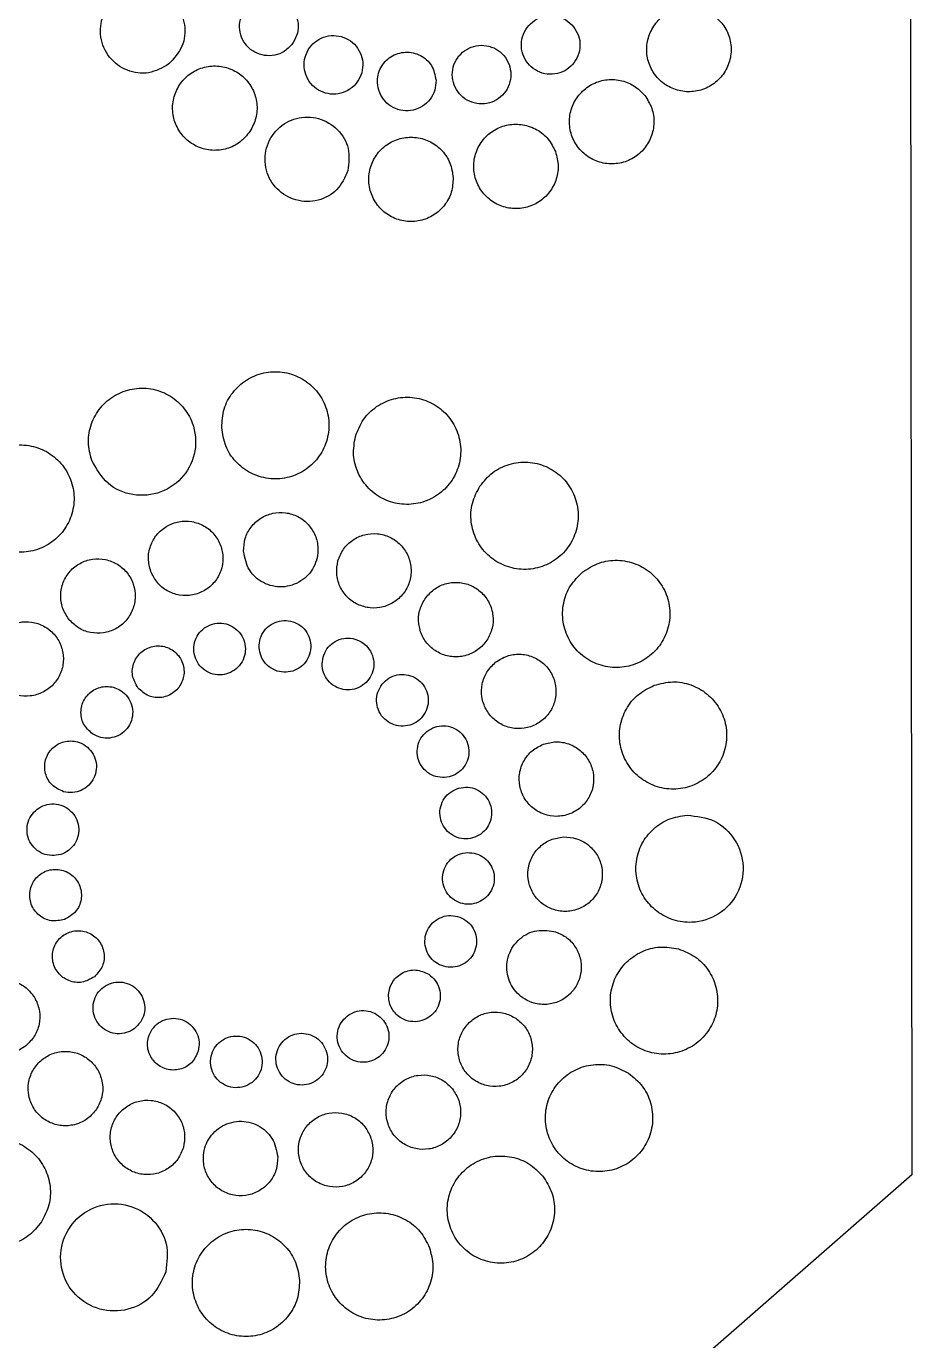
# Model space of a CAD drawing. Extents: x -494 to 784, y 11 to 1214.
# Drawn here: x 616.9 to 784.5, y 270.9 to 519.8 of the extents above; entities that cross this region are included whole.
import ezdxf

# ---------------------------------------------------------------- set-up
doc = ezdxf.new("R2010")
doc.units = 0
doc.layers.add('Layer_1', color=7, linetype='CONTINUOUS')

msp = doc.modelspace()

# ---------------------------------------------------------------- linework, layer by layer
at = {"layer": 'Layer_1', "color": 7}
for p, q in [((783.591229, 1209.841169), (784.493806, 302.276391)), ((720.483459, 519.670105), (720.483459, 519.670105)), ((667.427532, 516.669867), (667.427532, 516.669867)), ((643.873597, 512.624985), (643.873597, 512.624985)), ((680.371418, 510.97078), (680.371418, 510.97078)), ((708.264573, 512.548118), (708.264573, 512.548118)), ((694.442908, 509.550536), (694.442908, 509.550536)), ((733.948355, 506.665437), (733.948355, 506.665437)), ((659.220238, 499.845326), (659.220238, 499.845326)), ((717.051786, 496.019059), (717.051786, 496.019059)), ((677.764887, 492.433498), (677.764887, 492.433498)), ((697.692287, 491.115067), (697.692287, 491.115067)), ((653.871535, 443.767489), (653.871535, 443.767489)), ((679.184477, 442.092768), (679.184477, 442.092768)), ((629.279942, 437.538143), (629.279942, 437.538143)), ((702.740992, 432.677834), (702.740992, 432.677834)), ((657.999086, 420.349674), (657.999086, 420.349674)), ((675.873505, 418.545608), (675.873505, 418.545608)), ((640.441979, 416.541959), (640.441979, 416.541959)), ((722.235224, 416.444338), (722.235224, 416.444338)), ((692.315604, 411.306308), (692.315604, 411.306308)), ((624.920849, 407.495218), (624.920849, 407.495218)), ((660.950533, 402.140245), (660.950533, 402.140245)), ((648.875995, 400.135809), (648.875995, 400.135809)), ((673.053469, 400.315342), (673.053469, 400.315342)), ((705.715934, 399.340438), (705.715934, 399.340438)), ((638.011868, 394.498278), (638.011868, 394.498278)), ((684.000127, 394.839733), (684.000127, 394.839733)), ((735.758861, 394.981333), (735.758861, 394.981333)), ((629.421535, 385.779438), (629.421535, 385.779438)), ((692.719001, 386.249424), (692.719001, 386.249424)), ((714.762679, 383.819297), (714.762679, 383.819297)), ((623.945919, 374.832779), (623.945919, 374.832779)), ((698.356519, 375.385277), (698.356519, 375.385277)), ((741.988214, 370.389742), (741.988214, 370.389742)), ((718.570397, 366.262191), (718.570397, 366.262191)), ((622.121009, 362.729825), (622.121009, 362.729825)), ((700.360952, 363.310743), (700.360952, 363.310743)), ((698.536043, 351.20779), (698.536043, 351.20779)), ((624.125437, 350.655318), (624.125437, 350.655318)), ((716.766301, 348.387755), (716.766301, 348.387755)), ((740.313444, 345.076788), (740.313444, 345.076788)), ((629.762989, 339.791149), (629.762989, 339.791149)), ((693.060444, 340.26115), (693.060444, 340.26115)), ((638.481828, 331.200842), (638.481828, 331.200842)), ((684.470105, 331.542295), (684.470105, 331.542295)), ((709.527001, 331.945685), (709.527001, 331.945685)), ((649.428482, 325.725227), (649.428482, 325.725227)), ((661.531435, 323.900315), (661.531435, 323.900315)), ((673.60596, 325.904738), (673.60596, 325.904738)), ((730.898542, 321.520287), (730.898542, 321.520287)), ((697.561125, 318.545356), (697.561125, 318.545356)), ((630.166358, 314.734277), (630.166358, 314.734277)), ((682.039975, 309.498588), (682.039975, 309.498588)), ((646.608445, 307.49496), (646.608445, 307.49496)), ((664.482882, 305.690883), (664.482882, 305.690883)), ((784.493806, 302.276391), (451.227397, 11.180149)), ((714.66503, 302.02606), (714.66503, 302.02606)), ((619.74097, 293.362752), (619.74097, 293.362752)), ((693.202012, 288.502403), (693.202012, 288.502403)), ((643.297476, 283.947812), (643.297476, 283.947812)), ((668.610434, 282.273063), (668.610434, 282.273063))]:
    msp.add_line(p, q, dxfattribs=at)
for points, knots in [([(643.873597, 512.624985), (644.839142, 513.673693), (646.741596, 515.740002), (647.152324, 520.131382), (645.455083, 524.083369), (641.958846, 526.659914), (637.667328, 527.146935), (633.687958, 525.428981), (631.119166, 521.937842), (630.628685, 517.646718), (632.353047, 513.660638), (635.822163, 511.118186), (640.193434, 510.530909), (642.634627, 511.91999), (643.873597, 512.624985)], [0, 0, 0, 0, 4.177596, 8.231285, 12.408881, 16.586477, 20.640166, 24.817762, 28.995357, 33.049047, 37.226643, 41.404238, 45.457928, 49.635523, 49.635523, 49.635523, 49.635523]), ([(667.427532, 516.669867), (667.730271, 517.247417), (668.331417, 518.394251), (668.419236, 520.377458), (667.87073, 522.258147), (666.697018, 523.839863), (665.058482, 524.924287), (663.146023, 525.385077), (661.191905, 525.160687), (659.432824, 524.283563), (658.077721, 522.857806), (657.294938, 521.053275), (657.175034, 519.091302), (657.732175, 517.204898), (658.903725, 515.624614), (660.54226, 514.54019), (662.456883, 514.077968), (664.402365, 514.308073), (666.193531, 515.163963), (667.014226, 516.165493), (667.427532, 516.669867)], [0, 0, 0, 0, 1.936244, 3.844777, 5.781021, 7.717264, 9.625797, 11.562041, 13.498285, 15.406818, 17.343062, 19.279305, 21.187838, 23.124082, 25.060326, 26.968859, 28.905103, 30.841347, 32.74988, 34.686123, 34.686123, 34.686123, 34.686123]), ([(746.728041, 522.012092), (745.89637, 522.448037), (744.244929, 523.313687), (741.389111, 523.440147), (738.680919, 522.650298), (736.403247, 520.960152), (734.841677, 518.600661), (734.178139, 515.846719), (734.501261, 513.03279), (735.764319, 510.499713), (737.817409, 508.548365), (740.415934, 507.421157), (743.241175, 507.248495), (745.957597, 508.050778), (748.233207, 509.73781), (749.794777, 512.097301), (750.460376, 514.854357), (750.129025, 517.655852), (748.896544, 520.235131), (747.454341, 521.416933), (746.728041, 522.012092)], [0, 0, 0, 0, 2.788191, 5.536479, 8.32467, 11.112861, 13.861149, 16.64934, 19.437531, 22.185818, 24.974009, 27.762201, 30.510488, 33.298679, 36.08687, 38.835158, 41.623349, 44.41154, 47.159828, 49.948019, 49.948019, 49.948019, 49.948019]), ([(720.483459, 519.670105), (720.027728, 520.1365), (719.122788, 521.062615), (717.263784, 521.75898), (715.305645, 521.818485), (713.438646, 521.190995), (711.900962, 519.967761), (710.871743, 518.291295), (710.481295, 516.363479), (710.771903, 514.419447), (711.709129, 512.690085), (713.183447, 511.387983), (715.012342, 510.667664), (716.978584, 510.614606), (718.843553, 511.240482), (720.381237, 512.463716), (721.412486, 514.141796), (721.794831, 516.063166), (721.534332, 518.031151), (720.835429, 519.121168), (720.483459, 519.670105)], [0, 0, 0, 0, 1.936244, 3.844777, 5.781021, 7.717264, 9.625797, 11.562041, 13.498285, 15.406818, 17.343062, 19.279305, 21.187838, 23.124082, 25.060326, 26.968859, 28.905103, 30.841347, 32.74988, 34.686123, 34.686123, 34.686123, 34.686123]), ([(680.371418, 510.97078), (680.480867, 511.613614), (680.6982, 512.890082), (680.168876, 514.803362), (679.066051, 516.422506), (677.461007, 517.56411), (675.567561, 518.089123), (673.606313, 517.936378), (671.817177, 517.119115), (670.415237, 515.741334), (669.567041, 513.966609), (669.380201, 512.008504), (669.872448, 510.105505), (670.985252, 508.483595), (672.587797, 507.342683), (674.481242, 506.81767), (676.44499, 506.969722), (678.224148, 507.789752), (679.663163, 509.157252), (680.134201, 510.363373), (680.371418, 510.97078)], [0, 0, 0, 0, 1.936244, 3.844777, 5.781021, 7.717264, 9.625797, 11.562041, 13.498285, 15.406818, 17.343062, 19.279305, 21.187838, 23.124082, 25.060326, 26.968859, 28.905103, 30.841347, 32.74988, 34.686123, 34.686123, 34.686123, 34.686123]), ([(708.264573, 512.548118), (707.975271, 513.132514), (707.400807, 514.292944), (705.847978, 515.529691), (704.004065, 516.191381), (702.034539, 516.171537), (700.194114, 515.483343), (698.697212, 514.206976), (697.730146, 512.494169), (697.405792, 510.555482), (697.762744, 508.621142), (698.762532, 506.92718), (700.279323, 505.676957), (702.132936, 505.018893), (704.100032, 505.037829), (705.940457, 505.726023), (707.439789, 507.003298), (708.397156, 508.712479), (708.757548, 510.664642), (708.429685, 511.917283), (708.264573, 512.548118)], [0, 0, 0, 0, 1.936244, 3.844777, 5.781021, 7.717264, 9.625797, 11.562041, 13.498285, 15.406818, 17.343062, 19.279305, 21.187838, 23.124082, 25.060326, 26.968859, 28.905103, 30.841347, 32.74988, 34.686123, 34.686123, 34.686123, 34.686123]), ([(694.442908, 509.550536), (694.247846, 510.521065), (693.863506, 512.433337), (691.564024, 514.456544), (688.650869, 515.116294), (685.776484, 514.203188), (683.750142, 511.993001), (683.16818, 509.377912), (683.669414, 507.141769), (684.725058, 505.483042), (686.28475, 504.284654), (688.16138, 503.694725), (690.124403, 503.780534), (691.945048, 504.53197), (693.383725, 505.861656), (694.329729, 507.606906), (694.405001, 508.899554), (694.442908, 509.550536)], [0, 0, 0, 0, 2.901108, 5.716171, 8.617279, 11.518387, 14.333449, 17.234558, 19.170802, 21.079335, 23.015578, 24.951822, 26.860355, 28.796599, 30.732843, 32.641376, 34.577619, 34.577619, 34.577619, 34.577619]), ([(659.220238, 499.845326), (659.656183, 500.676998), (660.521833, 502.328438), (660.648293, 505.184257), (659.858444, 507.892449), (658.168298, 510.17012), (655.808807, 511.73169), (653.054865, 512.395228), (650.240936, 512.072107), (647.707859, 510.809048), (645.756511, 508.755959), (644.629303, 506.157433), (644.456641, 503.332192), (645.258924, 500.615771), (646.945956, 498.340161), (649.305447, 496.77859), (652.062503, 496.112991), (654.863998, 496.444342), (657.443277, 497.676823), (658.625079, 499.119027), (659.220238, 499.845326)], [0, 0, 0, 0, 2.788191, 5.536479, 8.32467, 11.112861, 13.861149, 16.64934, 19.437531, 22.185818, 24.974009, 27.762201, 30.510488, 33.298679, 36.08687, 38.835158, 41.623349, 44.41154, 47.159828, 49.948019, 49.948019, 49.948019, 49.948019]), ([(733.948355, 506.665437), (733.292102, 507.337046), (731.988989, 508.670651), (729.312023, 509.673417), (726.492303, 509.759104), (723.803825, 508.855519), (721.589561, 507.094061), (720.107485, 504.679951), (719.545239, 501.903896), (719.963716, 499.10449), (721.313321, 496.614209), (723.436339, 494.739182), (726.069947, 493.701923), (728.901336, 493.62552), (731.586891, 494.52678), (733.801156, 496.288238), (735.286155, 498.704673), (735.83673, 501.471445), (735.461612, 504.305343), (734.455192, 505.874968), (733.948355, 506.665437)], [0, 0, 0, 0, 2.788191, 5.536478, 8.324669, 11.11286, 13.861147, 16.649338, 19.437529, 22.185817, 24.974007, 27.762198, 30.510486, 33.298676, 36.086867, 38.835155, 41.623346, 44.411536, 47.159824, 49.948015, 49.948015, 49.948015, 49.948015]), ([(677.764887, 492.433498), (677.929615, 493.849454), (678.254186, 496.639368), (676.005284, 500.433488), (672.309268, 502.6331), (667.966297, 502.662532), (664.208123, 500.53405), (661.998533, 496.805181), (661.972376, 492.470892), (664.097828, 488.711002), (667.835825, 486.49975), (672.136814, 486.481958), (676.01844, 488.57621), (677.176925, 491.134897), (677.764887, 492.433498)], [0, 0, 0, 0, 4.177596, 8.231285, 12.408881, 16.586477, 20.640166, 24.817762, 28.995358, 33.049047, 37.226643, 41.404239, 45.457928, 49.635524, 49.635524, 49.635524, 49.635524]), ([(717.051786, 496.019059), (716.635191, 496.86059), (715.807964, 498.531608), (713.57189, 500.312524), (710.916656, 501.265358), (708.080538, 501.236783), (705.430327, 500.245783), (703.274788, 498.407815), (701.882212, 495.941373), (701.415143, 493.149663), (701.929154, 490.364214), (703.368848, 487.924909), (705.553028, 486.124588), (708.222229, 485.176976), (711.054849, 485.204243), (713.70506, 486.195244), (715.864097, 488.034519), (717.242706, 490.495739), (717.76167, 493.306854), (717.289548, 495.110657), (717.051786, 496.019059)], [0, 0, 0, 0, 2.788191, 5.536478, 8.324669, 11.11286, 13.861147, 16.649338, 19.437529, 22.185817, 24.974007, 27.762198, 30.510486, 33.298676, 36.086867, 38.835155, 41.623346, 44.411536, 47.159824, 49.948015, 49.948015, 49.948015, 49.948015]), ([(697.692287, 491.115067), (697.556129, 492.044145), (697.285762, 493.889005), (695.709462, 496.273742), (693.478626, 498.000454), (690.772487, 498.849685), (687.94575, 498.726148), (685.327747, 497.644235), (683.241157, 495.728838), (681.934261, 493.218097), (681.562364, 490.410139), (682.177808, 487.645331), (683.698757, 485.258176), (685.944491, 483.532115), (688.646898, 482.68272), (691.473635, 482.806257), (694.095369, 483.888333), (696.167062, 485.803079), (697.529309, 488.31624), (697.6377, 490.177652), (697.692287, 491.115067)], [0, 0, 0, 0, 2.788191, 5.536479, 8.32467, 11.112861, 13.861149, 16.64934, 19.437531, 22.185818, 24.974009, 27.762201, 30.510488, 33.298679, 36.08687, 38.835158, 41.623349, 44.41154, 47.159828, 49.948019, 49.948019, 49.948019, 49.948019]), ([(653.871535, 443.767489), (654.044491, 442.587319), (654.387927, 440.243869), (656.390236, 437.214636), (659.223976, 435.021264), (662.661472, 433.94252), (666.25216, 434.099444), (669.577702, 435.473754), (672.228213, 437.906804), (673.888308, 441.096096), (674.360714, 444.662929), (673.57894, 448.174951), (671.646942, 451.207257), (668.794279, 453.399801), (665.361522, 454.478753), (661.770834, 454.321829), (658.440552, 452.947312), (655.808965, 450.515089), (654.078559, 447.322724), (653.940874, 444.958248), (653.871535, 443.767489)], [0, 0, 0, 0, 3.541725, 7.032762, 10.574487, 14.116211, 17.607248, 21.148973, 24.690698, 28.181735, 31.72346, 35.265184, 38.756221, 42.297946, 45.839671, 49.330708, 52.872433, 56.414157, 59.905194, 63.446919, 63.446919, 63.446919, 63.446919]), ([(629.279942, 437.538143), (630.167869, 435.960024), (631.917387, 432.850593), (637.061282, 430.630699), (642.502064, 431.129614), (646.986349, 434.342829), (649.26217, 439.333155), (648.796411, 444.211437), (646.660471, 447.818216), (643.886435, 450.107117), (640.49574, 451.310281), (636.897612, 451.275791), (633.531149, 450.016925), (630.788614, 447.680579), (629.037424, 444.55419), (628.378205, 440.983347), (628.977922, 438.692049), (629.279942, 437.538143)], [0, 0, 0, 0, 5.306629, 10.455864, 15.762493, 21.069121, 26.218357, 31.524985, 35.06671, 38.557746, 42.099471, 45.641195, 49.132232, 52.673956, 56.215681, 59.706718, 63.248442, 63.248442, 63.248442, 63.248442]), ([(679.184477, 442.092768), (678.984275, 440.916913), (678.586736, 438.582032), (679.554961, 435.082313), (681.572218, 432.12062), (684.508121, 430.032428), (687.97156, 429.072088), (691.559024, 429.351486), (694.831662, 430.846401), (697.396052, 433.366599), (698.947549, 436.612878), (699.289312, 440.194591), (698.388907, 443.675505), (696.353397, 446.64226), (693.422065, 448.729184), (689.958626, 449.689523), (686.366591, 449.411394), (683.112205, 447.911417), (680.479997, 445.410024), (679.618387, 443.20382), (679.184477, 442.092768)], [0, 0, 0, 0, 3.541724, 7.032761, 10.574486, 14.11621, 17.607247, 21.148971, 24.690696, 28.181732, 31.723457, 35.265181, 38.756218, 42.297943, 45.839667, 49.330704, 52.872428, 56.414153, 59.905189, 63.446914, 63.446914, 63.446914, 63.446914]), ([(607.816943, 424.014516), (608.650553, 423.1614), (610.305844, 421.467376), (613.706284, 420.193602), (617.288059, 420.084758), (620.703122, 421.232545), (623.515812, 423.470053), (625.398432, 426.536597), (626.112629, 430.062907), (625.581056, 433.618877), (623.866709, 436.782179), (621.169926, 439.163949), (617.824562, 440.481536), (614.227964, 440.578588), (610.816614, 439.433754), (608.003924, 437.196247), (606.117591, 434.126749), (605.418217, 430.612232), (605.894714, 427.012448), (607.173128, 425.018617), (607.816943, 424.014516)], [0, 0, 0, 0, 3.541724, 7.032761, 10.574486, 14.11621, 17.607247, 21.148971, 24.690696, 28.181732, 31.723457, 35.265181, 38.756218, 42.297943, 45.839667, 49.330704, 52.872428, 56.414153, 59.905189, 63.446914, 63.446914, 63.446914, 63.446914]), ([(702.740992, 432.677834), (702.18723, 431.621396), (701.08763, 429.523638), (700.926993, 425.896009), (701.930306, 422.455904), (704.077229, 419.562672), (707.074394, 417.579073), (710.572613, 416.736208), (714.147032, 417.146656), (717.364696, 418.751067), (719.843413, 421.359023), (721.275259, 424.659824), (721.494584, 428.248611), (720.475477, 431.69917), (718.332509, 434.589784), (715.335344, 436.573383), (711.833169, 437.418866), (708.274546, 436.997964), (704.998193, 435.432394), (703.496999, 433.600422), (702.740992, 432.677834)], [0, 0, 0, 0, 3.541725, 7.032762, 10.574487, 14.116211, 17.607248, 21.148973, 24.690698, 28.181735, 31.72346, 35.265184, 38.756221, 42.297946, 45.839671, 49.330708, 52.872433, 56.414157, 59.905194, 63.446919, 63.446919, 63.446919, 63.446919]), ([(640.441979, 416.541959), (640.809467, 415.799624), (641.539185, 414.325578), (643.51168, 412.754589), (645.853927, 411.914071), (648.355735, 411.939278), (650.693551, 412.813463), (652.595005, 414.434779), (653.823429, 416.610488), (654.235443, 419.073123), (653.782021, 421.530235), (652.512031, 423.682006), (650.585313, 425.270113), (648.230746, 426.106024), (645.732023, 426.081971), (643.394208, 425.207786), (641.489668, 423.585316), (640.273564, 421.414214), (639.815773, 418.934461), (640.232243, 417.343282), (640.441979, 416.541959)], [0, 0, 0, 0, 2.459531, 4.883862, 7.343393, 9.802924, 12.227255, 14.686786, 17.146317, 19.570649, 22.03018, 24.489711, 26.914042, 29.373573, 31.833104, 34.257435, 36.716966, 39.176497, 41.600828, 44.060359, 44.060359, 44.060359, 44.060359]), ([(657.999086, 420.349674), (658.246866, 419.116851), (658.735078, 416.687771), (661.656015, 414.117774), (665.356476, 413.27972), (669.007689, 414.439601), (671.581668, 417.247111), (672.320911, 420.568951), (671.684214, 423.409432), (670.343273, 425.516445), (668.362061, 427.038709), (665.978254, 427.788071), (663.484707, 427.679072), (661.172016, 426.724552), (659.344524, 425.035507), (658.142853, 422.818588), (658.047238, 421.17659), (657.999086, 420.349674)], [0, 0, 0, 0, 3.685159, 7.261017, 10.946176, 14.631335, 18.207193, 21.892352, 24.351883, 26.776214, 29.235745, 31.695276, 34.119607, 36.579138, 39.038669, 41.463001, 43.922532, 43.922532, 43.922532, 43.922532]), ([(675.873505, 418.545608), (675.734476, 417.729043), (675.458407, 416.107598), (676.130785, 413.677237), (677.531659, 411.620505), (679.57048, 410.170372), (681.975647, 409.503469), (684.466941, 409.697495), (686.739607, 410.735631), (688.520433, 412.485769), (689.597861, 414.740129), (689.835197, 417.22743), (689.209915, 419.644731), (687.796366, 421.704978), (685.760719, 423.154231), (683.355553, 423.821133), (680.861085, 423.627988), (678.601094, 422.586337), (676.773171, 420.849258), (676.174831, 419.317172), (675.873505, 418.545608)], [0, 0, 0, 0, 2.459531, 4.883862, 7.343393, 9.802924, 12.227255, 14.686786, 17.146317, 19.570649, 22.03018, 24.489711, 26.914042, 29.373573, 31.833104, 34.257435, 36.716966, 39.176497, 41.600828, 44.060359, 44.060359, 44.060359, 44.060359]), ([(624.920849, 407.495218), (625.499745, 406.902775), (626.649253, 405.72637), (629.01067, 404.841805), (631.498014, 404.766219), (633.869585, 405.563293), (635.822842, 407.117118), (637.130218, 409.246663), (637.626188, 411.695489), (637.25704, 414.164913), (636.06652, 416.36165), (634.193755, 418.015658), (631.870585, 418.930648), (629.372947, 418.998046), (627.003954, 418.203022), (625.050697, 416.649197), (623.740744, 414.517602), (623.255067, 412.076964), (623.585968, 409.577114), (624.473756, 408.19251), (624.920849, 407.495218)], [0, 0, 0, 0, 2.459531, 4.883862, 7.343393, 9.802924, 12.227255, 14.686786, 17.146317, 19.570649, 22.03018, 24.489711, 26.914042, 29.373573, 31.833104, 34.257435, 36.716966, 39.176497, 41.600828, 44.060359, 44.060359, 44.060359, 44.060359]), ([(722.235224, 416.444338), (721.382107, 415.610727), (719.688083, 413.955436), (718.41431, 410.554996), (718.305465, 406.973221), (719.453253, 403.558158), (721.69076, 400.745469), (724.757304, 398.862848), (728.283614, 398.148651), (731.839584, 398.680224), (735.002886, 400.394572), (737.384656, 403.091354), (738.702243, 406.436718), (738.799295, 410.033316), (737.654461, 413.444667), (735.416954, 416.257356), (732.347456, 418.143689), (728.832939, 418.843063), (725.233155, 418.366567), (723.239324, 417.088152), (722.235224, 416.444338)], [0, 0, 0, 0, 3.541724, 7.032761, 10.574486, 14.11621, 17.607247, 21.148971, 24.690696, 28.181732, 31.723457, 35.265181, 38.756218, 42.297943, 45.839667, 49.330704, 52.872428, 56.414153, 59.905189, 63.446914, 63.446914, 63.446914, 63.446914]), ([(692.315604, 411.306308), (691.931046, 410.57267), (691.167435, 409.115894), (691.055882, 406.596707), (691.752627, 404.207745), (693.243546, 402.198557), (695.32491, 400.821057), (697.754229, 400.235735), (700.236465, 400.520768), (702.470953, 401.634942), (704.192284, 403.446023), (705.186622, 405.738245), (705.338931, 408.230459), (704.631218, 410.62668), (703.143046, 412.634051), (701.061681, 414.01155), (698.629615, 414.598691), (696.158349, 414.306398), (693.883104, 413.219197), (692.840608, 411.946994), (692.315604, 411.306308)], [0, 0, 0, 0, 2.459531, 4.883862, 7.343393, 9.802924, 12.227255, 14.686786, 17.146317, 19.570649, 22.03018, 24.489711, 26.914042, 29.373573, 31.833104, 34.257435, 36.716966, 39.176497, 41.600828, 44.060359, 44.060359, 44.060359, 44.060359]), ([(612.95496, 394.094914), (613.688598, 393.710357), (615.145374, 392.946746), (617.664561, 392.835193), (620.053523, 393.531938), (622.062712, 395.022857), (623.440211, 397.104221), (624.025534, 399.53354), (623.7405, 402.015775), (622.626326, 404.250264), (620.815245, 405.971595), (618.523023, 406.965933), (616.03081, 407.118242), (613.634588, 406.410528), (611.627217, 404.922357), (610.249718, 402.840992), (609.662577, 400.408926), (609.95487, 397.93766), (611.042071, 395.662415), (612.314274, 394.619919), (612.95496, 394.094914)], [0, 0, 0, 0, 2.459531, 4.883862, 7.343393, 9.802924, 12.227255, 14.686786, 17.146317, 19.570649, 22.03018, 24.489711, 26.914042, 29.373573, 31.833104, 34.257435, 36.716966, 39.176497, 41.600828, 44.060359, 44.060359, 44.060359, 44.060359]), ([(648.875995, 400.135809), (649.131196, 399.620299), (649.637944, 398.596656), (651.007732, 397.505691), (652.634293, 396.921998), (654.37166, 396.939503), (655.995143, 397.546576), (657.315597, 398.67249), (658.16867, 400.183399), (658.45479, 401.893562), (658.139914, 403.59989), (657.257976, 405.094176), (655.919978, 406.197028), (654.284861, 406.777522), (652.549637, 406.760818), (650.926154, 406.153745), (649.603557, 405.027029), (648.75904, 403.51932), (648.44113, 401.797269), (648.730345, 400.692284), (648.875995, 400.135809)], [0, 0, 0, 0, 1.708008, 3.391571, 5.099579, 6.807587, 8.49115, 10.199158, 11.907166, 13.590729, 15.298737, 17.006745, 18.690308, 20.398316, 22.106324, 23.789887, 25.497895, 27.205902, 28.889466, 30.597474, 30.597474, 30.597474, 30.597474]), ([(660.950533, 402.140245), (661.033942, 401.571104), (661.199565, 400.440968), (662.165185, 398.980111), (663.531764, 397.922351), (665.189508, 397.402123), (666.921128, 397.4778), (668.524881, 398.140565), (669.803098, 399.313911), (670.603684, 400.851957), (670.831503, 402.572073), (670.454491, 404.265757), (669.522778, 405.728096), (668.147073, 406.785457), (666.491615, 407.305785), (664.759995, 407.230108), (663.153956, 406.567243), (661.884865, 405.394295), (661.050371, 403.854768), (660.983972, 402.714492), (660.950533, 402.140245)], [0, 0, 0, 0, 1.708008, 3.391571, 5.099579, 6.807587, 8.49115, 10.199158, 11.907166, 13.590729, 15.298737, 17.006745, 18.690308, 20.398316, 22.106324, 23.789887, 25.497895, 27.205902, 28.889466, 30.597474, 30.597474, 30.597474, 30.597474]), ([(673.053469, 400.315342), (672.956921, 399.748282), (672.765206, 398.622279), (673.232136, 396.934528), (674.204964, 395.506242), (675.620813, 394.499205), (677.291067, 394.036079), (679.021133, 394.170819), (680.599373, 394.891746), (681.836058, 396.10712), (682.584272, 397.672648), (682.749089, 399.39994), (682.314865, 401.078622), (681.333234, 402.509349), (679.91959, 403.515774), (678.249336, 403.978901), (676.517066, 403.844772), (674.947628, 403.121404), (673.678237, 401.915099), (673.262723, 400.85115), (673.053469, 400.315342)], [0, 0, 0, 0, 1.708008, 3.391571, 5.099579, 6.807587, 8.49115, 10.199158, 11.907166, 13.590729, 15.298737, 17.006745, 18.690308, 20.398316, 22.106324, 23.789887, 25.497895, 27.205902, 28.889466, 30.597474, 30.597474, 30.597474, 30.597474]), ([(638.011868, 394.498278), (638.654292, 393.906798), (639.920085, 392.741381), (642.610184, 392.489774), (645.031118, 393.529481), (646.609475, 395.671228), (646.907817, 398.300154), (645.855422, 400.737861), (643.716798, 402.311469), (641.088114, 402.611931), (638.646295, 401.555611), (637.088823, 399.430477), (636.729066, 396.752696), (637.579998, 395.257255), (638.011868, 394.498278)], [0, 0, 0, 0, 2.559138, 5.042373, 7.601512, 10.16065, 12.643885, 15.203023, 17.762162, 20.245397, 22.804535, 25.363673, 27.846908, 30.406047, 30.406047, 30.406047, 30.406047]), ([(705.715934, 399.340438), (705.123491, 398.761542), (703.947086, 397.612035), (703.062521, 395.250618), (702.986935, 392.763274), (703.784009, 390.391702), (705.337834, 388.438446), (707.467379, 387.13107), (709.916205, 386.6351), (712.385629, 387.004248), (714.582366, 388.194767), (716.236374, 390.067533), (717.151364, 392.390702), (717.218762, 394.88834), (716.423738, 397.257333), (714.869914, 399.21059), (712.738318, 400.520544), (710.297681, 401.00622), (707.797831, 400.67532), (706.413226, 399.787532), (705.715934, 399.340438)], [0, 0, 0, 0, 2.459531, 4.883862, 7.343393, 9.802924, 12.227255, 14.686786, 17.146317, 19.570649, 22.03018, 24.489711, 26.914042, 29.373573, 31.833104, 34.257435, 36.716966, 39.176497, 41.600828, 44.060359, 44.060359, 44.060359, 44.060359]), ([(684.000127, 394.839733), (683.733074, 394.330263), (683.202788, 393.318613), (683.125321, 391.569177), (683.609171, 389.910176), (684.644532, 388.514906), (686.089924, 387.558309), (687.776951, 387.151835), (689.500726, 387.349775), (691.052454, 388.123507), (692.247823, 389.381202), (692.938335, 390.973023), (693.044105, 392.703727), (692.552638, 394.36777), (691.519185, 395.761777), (690.073793, 396.718374), (688.384858, 397.126111), (686.668701, 396.92313), (685.08867, 396.168129), (684.364714, 395.284654), (684.000127, 394.839733)], [0, 0, 0, 0, 1.708008, 3.391571, 5.099579, 6.807587, 8.49115, 10.199158, 11.907166, 13.590729, 15.298737, 17.006745, 18.690308, 20.398316, 22.106324, 23.789887, 25.497895, 27.205902, 28.889466, 30.597474, 30.597474, 30.597474, 30.597474]), ([(629.421535, 385.779438), (629.931005, 385.512385), (630.942656, 384.982099), (632.69209, 384.904632), (634.351093, 385.388482), (635.746358, 386.423843), (636.702974, 387.869235), (637.109376, 389.556263), (636.911706, 391.280033), (636.136974, 392.831776), (634.67377, 394.226592), (632.431964, 394.974472), (629.8402, 394.446229), (627.84401, 392.687507), (627.01955, 390.184976), (627.504859, 387.527116), (628.776263, 386.367814), (629.421535, 385.779438)], [0, 0, 0, 0, 1.708008, 3.391571, 5.099579, 6.807587, 8.49115, 10.199158, 11.907166, 13.590729, 15.298737, 17.857875, 20.34111, 22.900248, 25.459387, 27.942622, 30.50176, 30.50176, 30.50176, 30.50176]), ([(735.758861, 394.981333), (734.689899, 394.45215), (732.567273, 393.401357), (730.305049, 390.560964), (729.094703, 387.188129), (729.131001, 383.585525), (730.389828, 380.21907), (732.724523, 377.480977), (735.857544, 375.712046), (739.403738, 375.118747), (742.941979, 375.771674), (746.040529, 377.600459), (748.327403, 380.374933), (749.531115, 383.76551), (749.496478, 387.36367), (748.237651, 390.730125), (745.901294, 393.472661), (742.774908, 395.223851), (739.204065, 395.88307), (736.912767, 395.283353), (735.758861, 394.981333)], [0, 0, 0, 0, 3.541724, 7.032761, 10.574486, 14.11621, 17.607247, 21.148971, 24.690696, 28.181732, 31.723457, 35.265181, 38.756218, 42.297943, 45.839667, 49.330704, 52.872428, 56.414153, 59.905189, 63.446914, 63.446914, 63.446914, 63.446914]), ([(692.719001, 386.249424), (692.307583, 385.847413), (691.490635, 385.049144), (690.876353, 383.409271), (690.823863, 381.681949), (691.377387, 380.035024), (692.456432, 378.678596), (693.935283, 377.770696), (695.635856, 377.426272), (697.350734, 377.682625), (698.876247, 378.509374), (700.024863, 379.809906), (700.660273, 381.423219), (700.707077, 383.157689), (700.154977, 384.802824), (699.075932, 386.159252), (697.595657, 387.068942), (695.90077, 387.406217), (694.164763, 387.176425), (693.203232, 386.559906), (692.719001, 386.249424)], [0, 0, 0, 0, 1.708008, 3.391571, 5.099579, 6.807587, 8.49115, 10.199158, 11.907166, 13.590729, 15.298737, 17.006745, 18.690308, 20.398316, 22.106324, 23.789887, 25.497895, 27.205902, 28.889466, 30.597474, 30.597474, 30.597474, 30.597474]), ([(623.945919, 374.832779), (624.512979, 374.736231), (625.638982, 374.544517), (627.326733, 375.011446), (628.75502, 375.984275), (629.762052, 377.400122), (630.225197, 379.070382), (630.090388, 380.800426), (629.369718, 382.378746), (628.153389, 383.615136), (626.330778, 384.489529), (623.967586, 384.508049), (621.665908, 383.204762), (620.310894, 380.915261), (620.30011, 378.28044), (621.582991, 375.902634), (623.150411, 375.192958), (623.945919, 374.832779)], [0, 0, 0, 0, 1.708008, 3.391571, 5.099579, 6.807587, 8.49115, 10.199158, 11.907166, 13.590729, 15.298737, 17.857875, 20.34111, 22.900248, 25.459387, 27.942622, 30.50176, 30.50176, 30.50176, 30.50176]), ([(714.762679, 383.819297), (714.020344, 383.451809), (712.546299, 382.722091), (710.97531, 380.749596), (710.134791, 378.407349), (710.159998, 375.905541), (711.034184, 373.567725), (712.6555, 371.666271), (714.831209, 370.437847), (717.293844, 370.025833), (719.750956, 370.479255), (721.902727, 371.749245), (723.490834, 373.675963), (724.326745, 376.03053), (724.302692, 378.529253), (723.428506, 380.867069), (721.806036, 382.771608), (719.634934, 383.987712), (717.155182, 384.445503), (715.564003, 384.029033), (714.762679, 383.819297)], [0, 0, 0, 0, 2.459531, 4.883862, 7.343393, 9.802924, 12.227255, 14.686786, 17.146317, 19.570649, 22.03018, 24.489711, 26.914042, 29.373573, 31.833104, 34.257435, 36.716966, 39.176497, 41.600828, 44.060359, 44.060359, 44.060359, 44.060359]), ([(698.356519, 375.385277), (697.841008, 375.130076), (696.817365, 374.623328), (695.726401, 373.25354), (695.142707, 371.626979), (695.160212, 369.889612), (695.767286, 368.266129), (696.8932, 366.945675), (698.404109, 366.092602), (700.114272, 365.806482), (701.8206, 366.121358), (703.314885, 367.003296), (704.417737, 368.341294), (704.998231, 369.976411), (704.981528, 371.711635), (704.374454, 373.335118), (703.247739, 374.657715), (701.740029, 375.502232), (700.017979, 375.820142), (698.912993, 375.530927), (698.356519, 375.385277)], [0, 0, 0, 0, 1.708008, 3.391571, 5.099579, 6.807587, 8.49115, 10.199158, 11.907166, 13.590729, 15.298737, 17.006745, 18.690308, 20.398316, 22.106324, 23.789887, 25.497895, 27.205902, 28.889466, 30.597474, 30.597474, 30.597474, 30.597474]), ([(622.121009, 362.729825), (622.69015, 362.813233), (623.820286, 362.978856), (625.281143, 363.944476), (626.338903, 365.311056), (626.859131, 366.968799), (626.783454, 368.70042), (626.120688, 370.304173), (624.947342, 371.582389), (623.409297, 372.382976), (621.68918, 372.610795), (619.995497, 372.233782), (618.533158, 371.30207), (617.475796, 369.926364), (616.955469, 368.270906), (617.031146, 366.539286), (617.694011, 364.933247), (618.866958, 363.664156), (620.406486, 362.829663), (621.546762, 362.763263), (622.121009, 362.729825)], [0, 0, 0, 0, 1.708008, 3.391571, 5.099579, 6.807587, 8.49115, 10.199158, 11.907166, 13.590729, 15.298737, 17.006745, 18.690308, 20.398316, 22.106324, 23.789887, 25.497895, 27.205902, 28.889466, 30.597474, 30.597474, 30.597474, 30.597474]), ([(741.988214, 370.389742), (740.808044, 370.216786), (738.464594, 369.87335), (735.435361, 367.871042), (733.241988, 365.0373), (732.163252, 361.59981), (732.320144, 358.009099), (733.694576, 354.683644), (736.127168, 352.03281), (739.318155, 350.37391), (743.472837, 349.817397), (748.145182, 351.295154), (751.849228, 355.340245), (753.054405, 360.723657), (751.387337, 365.926724), (747.333709, 369.793982), (743.787838, 370.189172), (741.988214, 370.389742)], [0, 0, 0, 0, 3.541725, 7.032762, 10.574487, 14.116211, 17.607248, 21.148973, 24.690698, 28.181735, 31.72346, 37.030089, 42.179324, 47.485953, 52.792582, 57.941818, 63.248447, 63.248447, 63.248447, 63.248447]), ([(718.570397, 366.262191), (717.750834, 366.142083), (716.123438, 365.903585), (714.019804, 364.513093), (712.49663, 362.545218), (711.747502, 360.158068), (711.856477, 357.664535), (712.810859, 355.35513), (714.500477, 353.514498), (716.715262, 352.361654), (719.19223, 352.033595), (721.631134, 352.576493), (723.736902, 353.918159), (725.259502, 355.899175), (726.008774, 358.283034), (725.899799, 360.776567), (724.945273, 363.089262), (723.25623, 364.916753), (721.03931, 366.118424), (719.397313, 366.214039), (718.570397, 366.262191)], [0, 0, 0, 0, 2.459531, 4.883862, 7.343393, 9.802924, 12.227255, 14.686786, 17.146317, 19.570649, 22.03018, 24.489711, 26.914042, 29.373573, 31.833104, 34.257435, 36.716966, 39.176497, 41.600828, 44.060359, 44.060359, 44.060359, 44.060359]), ([(700.360952, 363.310743), (699.791812, 363.227335), (698.661676, 363.061712), (697.200819, 362.096092), (696.143058, 360.729512), (695.622831, 359.071769), (695.698508, 357.340148), (696.361273, 355.736395), (697.534619, 354.458178), (699.072665, 353.657592), (700.792781, 353.429773), (702.486465, 353.806786), (703.948804, 354.738498), (705.006165, 356.114204), (705.526493, 357.769661), (705.450816, 359.501282), (704.78795, 361.10732), (703.615003, 362.376411), (702.075476, 363.210905), (700.9352, 363.277304), (700.360952, 363.310743)], [0, 0, 0, 0, 1.708008, 3.391571, 5.099579, 6.807587, 8.49115, 10.199158, 11.907166, 13.590729, 15.298737, 17.006745, 18.690308, 20.398316, 22.106324, 23.789887, 25.497895, 27.205902, 28.889466, 30.597474, 30.597474, 30.597474, 30.597474]), ([(624.125437, 350.655318), (624.886488, 351.083521), (626.386017, 351.927229), (627.456595, 354.407914), (627.215885, 357.031646), (625.666702, 359.194588), (623.258638, 360.290711), (620.615032, 360.043118), (618.457572, 358.495436), (617.359507, 356.088258), (617.609564, 353.439529), (619.1494, 351.301583), (621.58495, 350.131954), (623.270152, 350.479121), (624.125437, 350.655318)], [0, 0, 0, 0, 2.559138, 5.042373, 7.601511, 10.16065, 12.643884, 15.203023, 17.762161, 20.245396, 22.804534, 25.363672, 27.846907, 30.406045, 30.406045, 30.406045, 30.406045]), ([(698.536043, 351.20779), (697.968983, 351.304338), (696.84298, 351.496052), (695.155229, 351.029123), (693.726943, 350.056294), (692.719906, 348.640445), (692.256779, 346.970191), (692.39152, 345.240126), (693.112447, 343.661885), (694.327821, 342.4252), (695.893349, 341.676986), (697.620641, 341.51217), (699.299323, 341.946393), (700.73005, 342.928024), (701.736475, 344.341668), (702.199602, 346.011922), (702.065473, 347.744192), (701.342105, 349.31363), (700.1358, 350.583021), (699.071851, 350.998535), (698.536043, 351.20779)], [0, 0, 0, 0, 1.708008, 3.391571, 5.099579, 6.807587, 8.49115, 10.199158, 11.907166, 13.590729, 15.298737, 17.006745, 18.690308, 20.398316, 22.106324, 23.789887, 25.497895, 27.205902, 28.889466, 30.597474, 30.597474, 30.597474, 30.597474]), ([(629.762989, 339.791149), (630.354469, 340.433573), (631.519886, 341.699366), (631.771492, 344.389465), (630.731785, 346.810399), (628.590038, 348.388755), (625.961113, 348.687098), (623.523405, 347.634703), (621.949798, 345.496078), (621.649336, 342.867394), (622.705657, 340.425576), (624.83079, 338.868104), (627.508571, 338.508347), (629.004012, 339.359279), (629.762989, 339.791149)], [0, 0, 0, 0, 2.559138, 5.042373, 7.601511, 10.16065, 12.643884, 15.203023, 17.762161, 20.245396, 22.804534, 25.363672, 27.846907, 30.406045, 30.406045, 30.406045, 30.406045]), ([(716.766301, 348.387755), (715.517248, 348.533066), (713.05619, 348.819376), (709.709359, 346.835573), (707.768816, 343.575198), (707.743642, 339.744265), (709.618339, 336.428697), (712.549158, 334.69913), (715.447366, 334.426908), (717.865628, 335.051117), (719.925615, 336.464956), (721.374938, 338.500525), (722.041822, 340.905711), (721.848681, 343.400175), (720.80703, 345.660167), (719.069951, 347.488089), (717.537865, 348.086429), (716.766301, 348.387755)], [0, 0, 0, 0, 3.685159, 7.261017, 10.946176, 14.631335, 18.207193, 21.892352, 24.351883, 26.776214, 29.235745, 31.695276, 34.119607, 36.579138, 39.038669, 41.463, 43.922531, 43.922531, 43.922531, 43.922531]), ([(740.313444, 345.076788), (739.137589, 345.27699), (736.802708, 345.674529), (733.302989, 344.706304), (730.341296, 342.689047), (728.253104, 339.753144), (727.292764, 336.289705), (727.572162, 332.702241), (729.067077, 329.429603), (731.587275, 326.865213), (734.833554, 325.313716), (738.415266, 324.971953), (741.896181, 325.872358), (744.862936, 327.907869), (746.949859, 330.8392), (747.910199, 334.302639), (747.632069, 337.894674), (746.132093, 341.14906), (743.630699, 343.781268), (741.424496, 344.642878), (740.313444, 345.076788)], [0, 0, 0, 0, 3.541724, 7.032761, 10.574486, 14.11621, 17.607247, 21.148971, 24.690696, 28.181732, 31.723457, 35.265181, 38.756218, 42.297943, 45.839667, 49.330704, 52.872428, 56.414153, 59.905189, 63.446914, 63.446914, 63.446914, 63.446914]), ([(693.060444, 340.26115), (692.266683, 340.625162), (690.702703, 341.342389), (688.066554, 340.750388), (686.08525, 339.013485), (685.246524, 336.488725), (685.773174, 333.896637), (687.337695, 332.125395), (689.193416, 331.323663), (690.924523, 331.216977), (692.588457, 331.708693), (693.982494, 332.742079), (694.939083, 334.187489), (695.346822, 335.876419), (695.14384, 337.592577), (694.388839, 339.172608), (693.505365, 339.896564), (693.060444, 340.26115)], [0, 0, 0, 0, 2.559138, 5.042373, 7.601512, 10.16065, 12.643885, 15.203023, 16.911031, 18.594594, 20.302602, 22.01061, 23.694173, 25.402181, 27.110189, 28.793752, 30.50176, 30.50176, 30.50176, 30.50176]), ([(616.766059, 326.700136), (617.358501, 327.279033), (618.534907, 328.42854), (619.419471, 330.789957), (619.495058, 333.277301), (618.697983, 335.648873), (617.144158, 337.602129), (615.014613, 338.909505), (612.565787, 339.405475), (610.096363, 339.036327), (607.899626, 337.845808), (606.245619, 335.973042), (605.330628, 333.649872), (605.26323, 331.152234), (606.058254, 328.783241), (607.612079, 326.829984), (609.743675, 325.520031), (612.184312, 325.034354), (614.684162, 325.365255), (616.068767, 326.253043), (616.766059, 326.700136)], [0, 0, 0, 0, 2.459531, 4.883862, 7.343393, 9.802924, 12.227255, 14.686786, 17.146317, 19.570649, 22.03018, 24.489711, 26.914042, 29.373573, 31.833104, 34.257435, 36.716966, 39.176497, 41.600828, 44.060359, 44.060359, 44.060359, 44.060359]), ([(638.481828, 331.200842), (638.748882, 331.710313), (639.279167, 332.721963), (639.356635, 334.471398), (638.872784, 336.1304), (637.837424, 337.52567), (636.392032, 338.482267), (634.705005, 338.888741), (632.98123, 338.690801), (631.429501, 337.917069), (630.234133, 336.659374), (629.54362, 335.067553), (629.43785, 333.336849), (629.929318, 331.672806), (630.96277, 330.278798), (632.408163, 329.322202), (634.097097, 328.914465), (635.813255, 329.117446), (637.393286, 329.872447), (638.117241, 330.755921), (638.481828, 331.200842)], [0, 0, 0, 0, 1.708008, 3.391571, 5.099579, 6.807587, 8.49115, 10.199158, 11.907166, 13.590729, 15.298737, 17.006745, 18.690308, 20.398316, 22.106324, 23.789887, 25.497895, 27.205902, 28.889466, 30.597474, 30.597474, 30.597474, 30.597474]), ([(649.428482, 325.725227), (649.52503, 326.292286), (649.716744, 327.41829), (649.249815, 329.10604), (648.276985, 330.534327), (646.861139, 331.541359), (645.190879, 332.004505), (643.460835, 331.869695), (641.882514, 331.149026), (640.646125, 329.932697), (639.771731, 328.110086), (639.753211, 325.746893), (641.056499, 323.445216), (643.345999, 322.090201), (645.98082, 322.079418), (648.358627, 323.362298), (649.068302, 324.929719), (649.428482, 325.725227)], [0, 0, 0, 0, 1.708008, 3.391571, 5.099579, 6.807587, 8.49115, 10.199158, 11.907166, 13.590729, 15.298737, 17.857875, 20.34111, 22.900248, 25.459386, 27.942621, 30.50176, 30.50176, 30.50176, 30.50176]), ([(684.470105, 331.542295), (684.068094, 331.953713), (683.269825, 332.770662), (681.629951, 333.384943), (679.902629, 333.437433), (678.255705, 332.883909), (676.899276, 331.804864), (675.991376, 330.326013), (675.646953, 328.625439), (675.903306, 326.910561), (676.730055, 325.385049), (678.030587, 324.236433), (679.6439, 323.601023), (681.37837, 323.554219), (683.023505, 324.106319), (684.379933, 325.185364), (685.289623, 326.665639), (685.626898, 328.360526), (685.397106, 330.096533), (684.780587, 331.058064), (684.470105, 331.542295)], [0, 0, 0, 0, 1.708008, 3.391571, 5.099579, 6.807587, 8.49115, 10.199158, 11.907166, 13.590729, 15.298737, 17.006745, 18.690308, 20.398316, 22.106324, 23.789887, 25.497895, 27.205902, 28.889466, 30.597474, 30.597474, 30.597474, 30.597474]), ([(709.527001, 331.945685), (708.793364, 332.330242), (707.336588, 333.093853), (704.817401, 333.205406), (702.428439, 332.508662), (700.41925, 331.017743), (699.041751, 328.936378), (698.456428, 326.50706), (698.741461, 324.024824), (699.855636, 321.790335), (701.666716, 320.069005), (703.958939, 319.074667), (706.451152, 318.922357), (708.847373, 319.630071), (710.854744, 321.118243), (712.232244, 323.199607), (712.819384, 325.631673), (712.527092, 328.10294), (711.439891, 330.378184), (710.167688, 331.42068), (709.527001, 331.945685)], [0, 0, 0, 0, 2.459531, 4.883862, 7.343393, 9.802924, 12.227255, 14.686786, 17.146317, 19.570649, 22.03018, 24.489711, 26.914042, 29.373573, 31.833104, 34.257435, 36.716966, 39.176497, 41.600828, 44.060359, 44.060359, 44.060359, 44.060359]), ([(661.531435, 323.900315), (661.448026, 324.469456), (661.282403, 325.599592), (660.316784, 327.060449), (658.950204, 328.118209), (657.29246, 328.638437), (655.56084, 328.56276), (653.957087, 327.899995), (652.67887, 326.726649), (651.878284, 325.188603), (651.650465, 323.468486), (652.027478, 321.774803), (652.95919, 320.312464), (654.334896, 319.255103), (655.990353, 318.734775), (657.721974, 318.810452), (659.328012, 319.473317), (660.597103, 320.646265), (661.431597, 322.185792), (661.497996, 323.326068), (661.531435, 323.900315)], [0, 0, 0, 0, 1.708008, 3.391571, 5.099579, 6.807587, 8.49115, 10.199158, 11.907166, 13.590729, 15.298737, 17.006745, 18.690308, 20.398316, 22.106324, 23.789887, 25.497895, 27.205902, 28.889466, 30.597474, 30.597474, 30.597474, 30.597474]), ([(673.60596, 325.904738), (673.35076, 326.420248), (672.844011, 327.443891), (671.474223, 328.534856), (669.847662, 329.118549), (668.110296, 329.101044), (666.486812, 328.493971), (665.166358, 327.368057), (664.313285, 325.857148), (664.027165, 324.146985), (664.342041, 322.440657), (665.223979, 320.946371), (666.561977, 319.843519), (668.197094, 319.263025), (669.932318, 319.279729), (671.555801, 319.886802), (672.878398, 321.013517), (673.722915, 322.521227), (674.040825, 324.243278), (673.75161, 325.348263), (673.60596, 325.904738)], [0, 0, 0, 0, 1.708008, 3.391571, 5.099579, 6.807587, 8.49115, 10.199158, 11.907166, 13.590729, 15.298737, 17.006745, 18.690308, 20.398316, 22.106324, 23.789887, 25.497895, 27.205902, 28.889466, 30.597474, 30.597474, 30.597474, 30.597474]), ([(630.166358, 314.734277), (630.550915, 315.467915), (631.314526, 316.924691), (631.426079, 319.443878), (630.729334, 321.832839), (629.238416, 323.842028), (627.157051, 325.219528), (624.727732, 325.80485), (622.245497, 325.519817), (620.011008, 324.405643), (618.289677, 322.594562), (617.295339, 320.30234), (617.14303, 317.810127), (617.850744, 315.413905), (619.338915, 313.406534), (621.42028, 312.029035), (623.852346, 311.441894), (626.323612, 311.734187), (628.598857, 312.821388), (629.641353, 314.093591), (630.166358, 314.734277)], [0, 0, 0, 0, 2.459531, 4.883862, 7.343393, 9.802924, 12.227255, 14.686786, 17.146317, 19.570649, 22.03018, 24.489711, 26.914042, 29.373573, 31.833104, 34.257435, 36.716966, 39.176497, 41.600828, 44.060359, 44.060359, 44.060359, 44.060359]), ([(697.561125, 318.545356), (696.982229, 319.137798), (695.832721, 320.314204), (693.471304, 321.198769), (690.98396, 321.274355), (688.612389, 320.47728), (686.659132, 318.923456), (685.351756, 316.793911), (684.855786, 314.345085), (685.224934, 311.875661), (686.415454, 309.678923), (688.28822, 308.024916), (690.611389, 307.109925), (693.109027, 307.042528), (695.47802, 307.837551), (697.431277, 309.391376), (698.741231, 311.522972), (699.226907, 313.963609), (698.896006, 316.463459), (698.008218, 317.848064), (697.561125, 318.545356)], [0, 0, 0, 0, 2.459531, 4.883862, 7.343393, 9.802924, 12.227255, 14.686786, 17.146317, 19.570649, 22.03018, 24.489711, 26.914042, 29.373573, 31.833104, 34.257435, 36.716966, 39.176497, 41.600828, 44.060359, 44.060359, 44.060359, 44.060359]), ([(730.898542, 321.520287), (729.842103, 322.074049), (727.744346, 323.173649), (724.116717, 323.334285), (720.676612, 322.330973), (717.78338, 320.18405), (715.79978, 317.186885), (714.956916, 313.688666), (715.367364, 310.114247), (716.971775, 306.896583), (719.579731, 304.417866), (722.880531, 302.98602), (726.469318, 302.766694), (729.919877, 303.785802), (732.810491, 305.928769), (734.794091, 308.925934), (735.639573, 312.428109), (735.218672, 315.986733), (733.653102, 319.263086), (731.82113, 320.76428), (730.898542, 321.520287)], [0, 0, 0, 0, 3.541725, 7.032762, 10.574487, 14.116211, 17.607248, 21.148973, 24.690698, 28.181735, 31.72346, 35.265184, 38.756221, 42.297946, 45.839671, 49.330708, 52.872433, 56.414157, 59.905194, 63.446919, 63.446919, 63.446919, 63.446919]), ([(646.608445, 307.49496), (646.747474, 308.311526), (647.023543, 309.932971), (646.351165, 312.363332), (644.950291, 314.420064), (642.91147, 315.870197), (640.506304, 316.537099), (638.015009, 316.343073), (635.742344, 315.304938), (633.961517, 313.5548), (632.884089, 311.30044), (632.646753, 308.813139), (633.272035, 306.395837), (634.685584, 304.335591), (636.721231, 302.886338), (639.126397, 302.219435), (641.620865, 302.412581), (643.880856, 303.454231), (645.708779, 305.19131), (646.307119, 306.723396), (646.608445, 307.49496)], [0, 0, 0, 0, 2.459531, 4.883862, 7.343393, 9.802924, 12.227255, 14.686786, 17.146317, 19.570649, 22.03018, 24.489711, 26.914042, 29.373573, 31.833104, 34.257435, 36.716966, 39.176497, 41.600828, 44.060359, 44.060359, 44.060359, 44.060359]), ([(682.039975, 309.498588), (681.672487, 310.240923), (680.94277, 311.714968), (678.970274, 313.285958), (676.628027, 314.126476), (674.126219, 314.101269), (671.788403, 313.227084), (669.88695, 311.605767), (668.658525, 309.430059), (668.246512, 306.967424), (668.699933, 304.510312), (669.969923, 302.358541), (671.896641, 300.770434), (674.251208, 299.934522), (676.749931, 299.958576), (679.087747, 300.832761), (680.992286, 302.455231), (682.20839, 304.626333), (682.666181, 307.106085), (682.249711, 308.697264), (682.039975, 309.498588)], [0, 0, 0, 0, 2.459531, 4.883862, 7.343393, 9.802924, 12.227255, 14.686786, 17.146317, 19.570649, 22.03018, 24.489711, 26.914042, 29.373573, 31.833104, 34.257435, 36.716966, 39.176497, 41.600828, 44.060359, 44.060359, 44.060359, 44.060359]), ([(664.482882, 305.690883), (664.235102, 306.923706), (663.746891, 309.352786), (660.825954, 311.922783), (657.125492, 312.760837), (653.474279, 311.600956), (650.9003, 308.793446), (650.161058, 305.471606), (650.797754, 302.631125), (652.138696, 300.524112), (654.119908, 299.001848), (656.503714, 298.252486), (658.997262, 298.361485), (661.309953, 299.316005), (663.137445, 301.00505), (664.339116, 303.221969), (664.43473, 304.863967), (664.482882, 305.690883)], [0, 0, 0, 0, 3.685159, 7.261017, 10.946176, 14.631335, 18.207193, 21.892352, 24.351883, 26.776214, 29.235745, 31.695276, 34.119607, 36.579138, 39.038669, 41.463, 43.922531, 43.922531, 43.922531, 43.922531]), ([(619.74097, 293.362752), (620.294732, 294.419191), (621.394332, 296.516948), (621.554968, 300.144577), (620.551656, 303.584682), (618.404733, 306.477915), (615.407568, 308.461514), (611.909349, 309.304378), (608.33493, 308.893931), (605.117266, 307.289519), (602.638549, 304.681564), (601.206703, 301.380763), (600.987378, 297.791976), (602.006485, 294.341417), (604.149452, 291.450803), (607.146617, 289.467204), (610.648793, 288.621721), (614.207416, 289.042622), (617.483769, 290.608192), (618.984963, 292.440164), (619.74097, 293.362752)], [0, 0, 0, 0, 3.541725, 7.032762, 10.574487, 14.116211, 17.607248, 21.148973, 24.690698, 28.181735, 31.72346, 35.265184, 38.756221, 42.297946, 45.839671, 49.330708, 52.872433, 56.414157, 59.905194, 63.446919, 63.446919, 63.446919, 63.446919]), ([(714.66503, 302.02606), (713.831419, 302.879177), (712.176129, 304.573201), (708.775688, 305.846974), (705.193913, 305.955818), (701.778851, 304.808031), (698.966161, 302.570523), (697.08354, 299.503979), (696.369344, 295.977669), (696.900917, 292.421699), (698.615265, 289.258397), (701.312047, 286.876627), (704.657411, 285.55904), (708.254009, 285.461988), (711.665359, 286.606822), (714.478049, 288.84433), (716.364382, 291.913827), (717.063756, 295.428345), (716.587259, 299.028129), (715.308844, 301.02196), (714.66503, 302.02606)], [0, 0, 0, 0, 3.541724, 7.032761, 10.574486, 14.11621, 17.607247, 21.148971, 24.690696, 28.181732, 31.723457, 35.265181, 38.756218, 42.297943, 45.839667, 49.330704, 52.872428, 56.414153, 59.905189, 63.446914, 63.446914, 63.446914, 63.446914]), ([(643.297476, 283.947812), (643.506724, 285.746442), (643.919013, 289.290355), (641.062325, 294.109871), (636.367427, 296.903947), (630.85073, 296.941334), (626.076875, 294.23761), (623.270123, 289.500981), (623.236898, 283.995312), (625.936771, 279.219278), (630.684995, 276.410415), (636.148366, 276.387814), (641.079036, 279.048057), (642.550612, 282.298252), (643.297476, 283.947812)], [0, 0, 0, 0, 5.306628, 10.455864, 15.762492, 21.069121, 26.218356, 31.524985, 36.831613, 41.980849, 47.287477, 52.594106, 57.743341, 63.04997, 63.04997, 63.04997, 63.04997]), ([(693.202012, 288.502403), (692.672829, 289.571365), (691.622036, 291.693991), (688.781643, 293.956215), (685.408807, 295.166561), (681.806204, 295.130263), (678.439749, 293.871436), (675.701656, 291.536741), (673.932725, 288.403721), (673.339425, 284.857527), (673.992353, 281.319285), (675.821138, 278.220736), (678.595611, 275.933862), (681.986188, 274.730149), (685.584348, 274.764786), (688.950803, 276.023613), (691.69334, 278.35997), (693.444529, 281.486356), (694.103749, 285.057199), (693.504032, 287.348497), (693.202012, 288.502403)], [0, 0, 0, 0, 3.541724, 7.032761, 10.574486, 14.11621, 17.607247, 21.148971, 24.690696, 28.181732, 31.723457, 35.265181, 38.756218, 42.297943, 45.839667, 49.330704, 52.872428, 56.414153, 59.905189, 63.446914, 63.446914, 63.446914, 63.446914]), ([(668.610434, 282.273063), (668.437479, 283.453233), (668.094043, 285.796683), (666.091733, 288.825916), (663.257993, 291.019287), (659.820497, 292.098031), (656.229809, 291.941107), (652.904267, 290.566797), (650.253757, 288.133747), (648.593661, 284.944456), (648.121255, 281.377622), (648.903029, 277.8656), (650.835028, 274.833294), (653.687691, 272.64075), (657.120448, 271.561799), (660.711136, 271.718723), (664.041417, 273.09324), (666.673004, 275.525463), (668.40341, 278.717827), (668.541096, 281.082304), (668.610434, 282.273063)], [0, 0, 0, 0, 3.541725, 7.032762, 10.574487, 14.116211, 17.607248, 21.148973, 24.690698, 28.181735, 31.72346, 35.265184, 38.756221, 42.297946, 45.839671, 49.330708, 52.872433, 56.414157, 59.905194, 63.446919, 63.446919, 63.446919, 63.446919])]:
    msp.add_open_spline(points, degree=3, knots=knots, dxfattribs=at)

doc.saveas('drawing.dxf')
